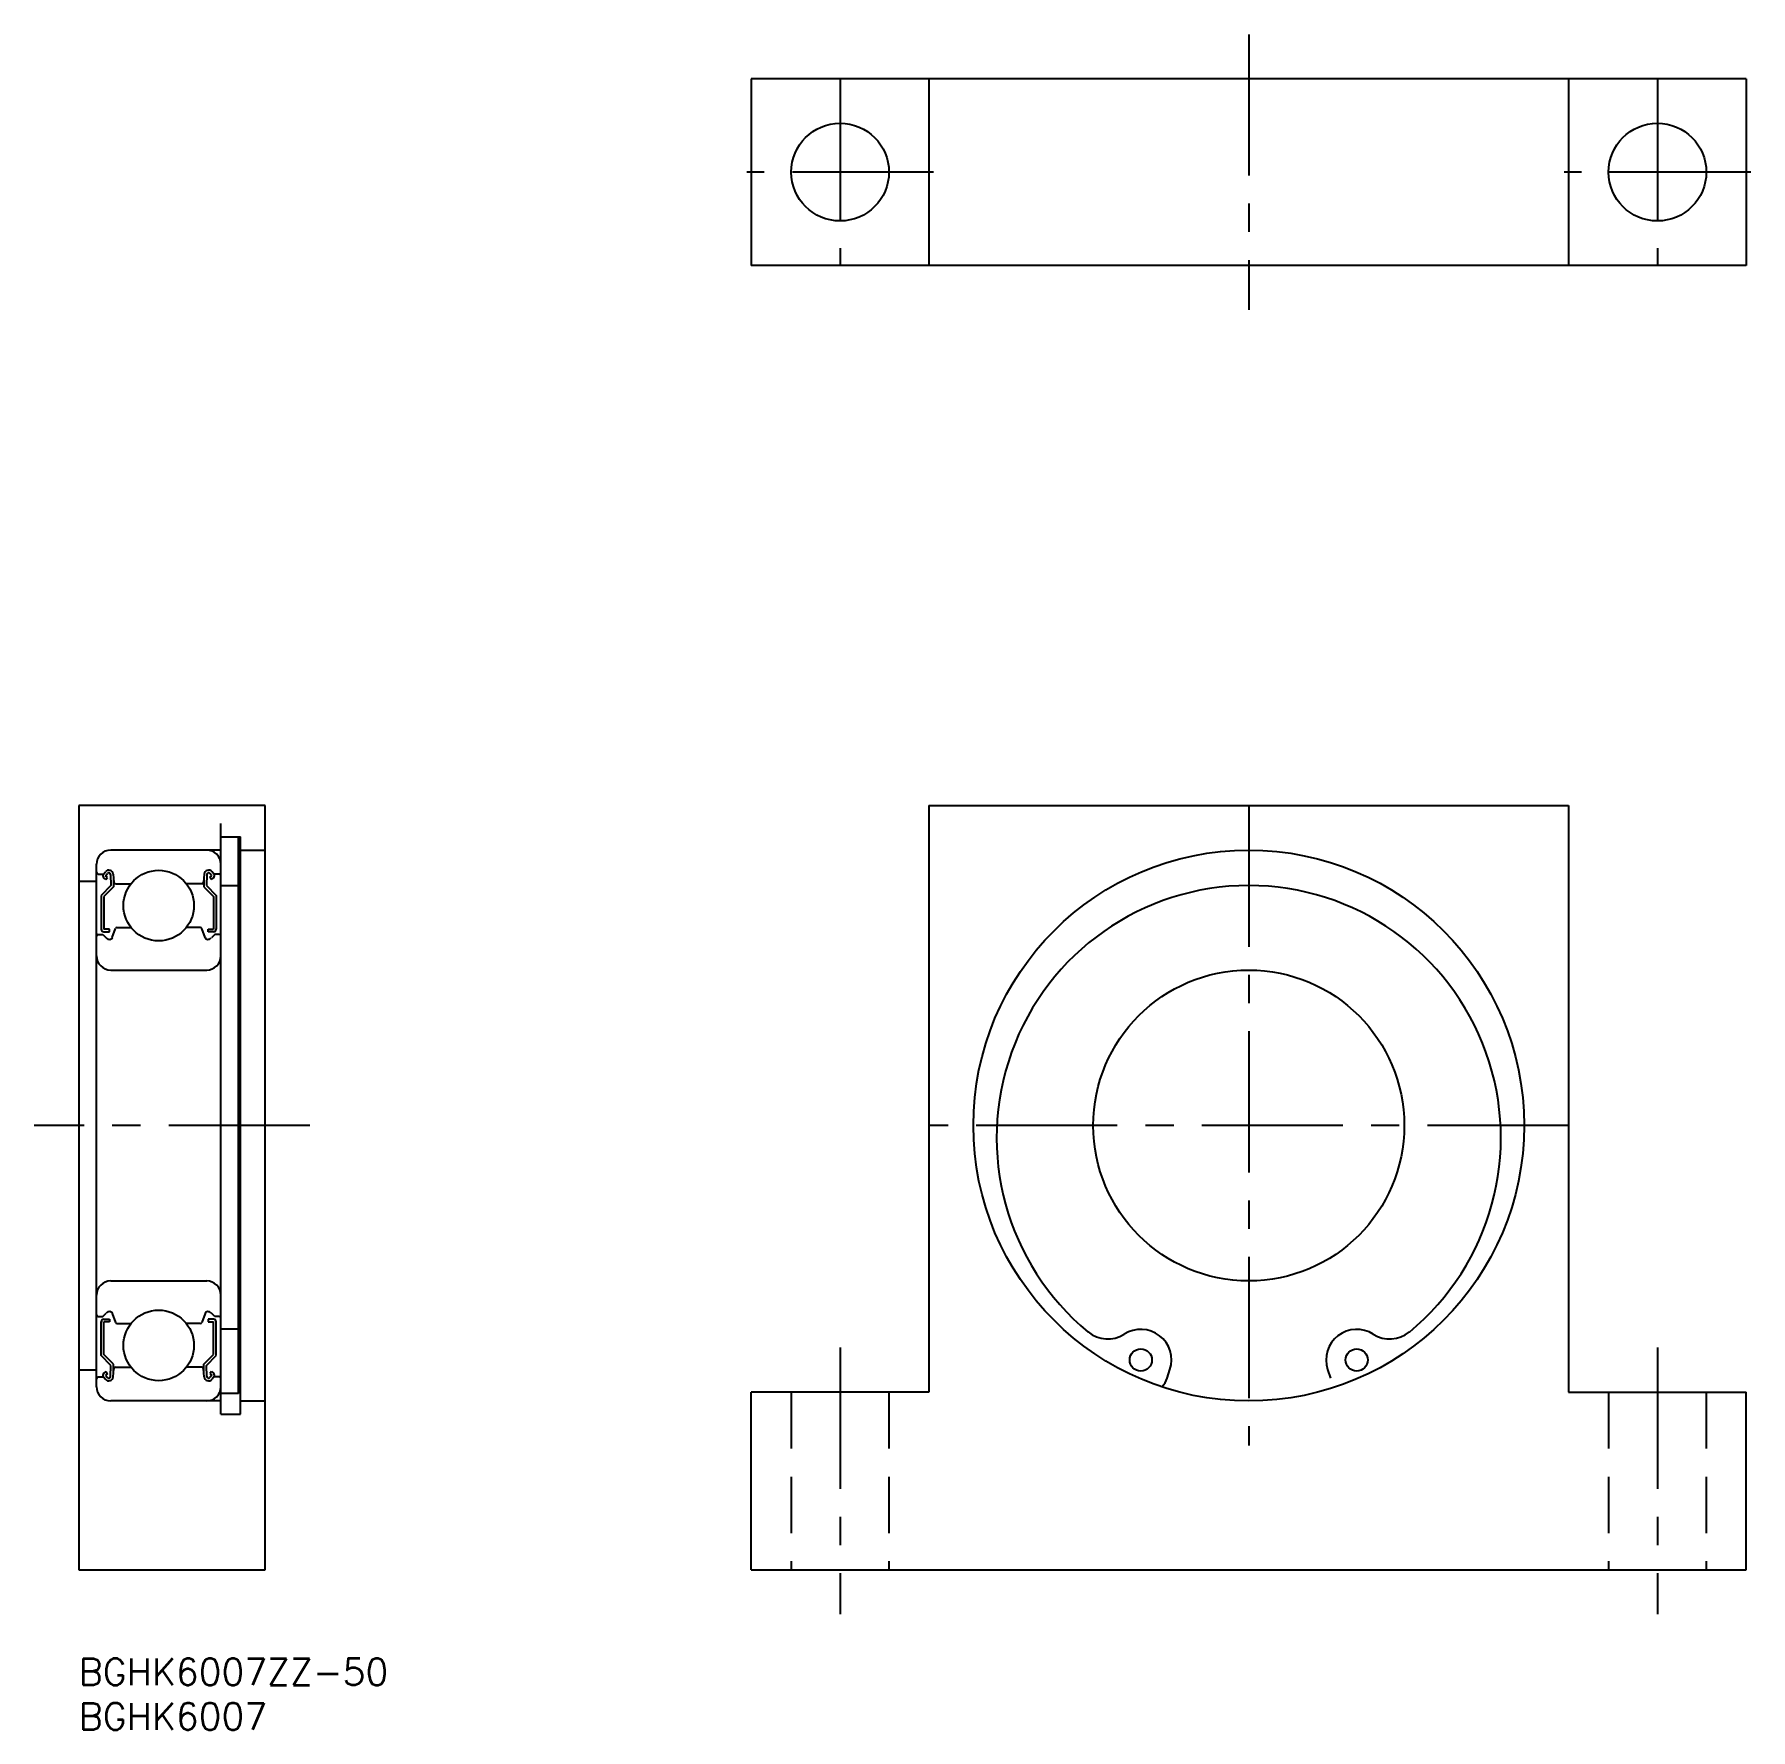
# Model space of a CAD drawing. Extents: x -5 to 188, y -8 to 183.
import ezdxf

# ---------------------------------------------------------------- set-up
doc = ezdxf.new("R2010")
doc.units = 0
doc.header["$LTSCALE"] = 0.5
doc.linetypes.add('CENTER', pattern=[50.8, 31.75, -6.35, 6.35, -6.35])
doc.linetypes.add('DASHED', pattern=[19.05, 12.7, -6.35])
for name, color, linetype in [('MSM_CENTER', 1, 'CENTER'), ('MSM_CONTINUOUS', 7, 'CONTINUOUS'), ('MSM_DASHED', 4, 'DASHED'), ('MSM_PART_NUMBER', 7, 'CONTINUOUS')]:
    doc.layers.add(name, color=color, linetype=linetype)
doc.styles.get("Standard").update_dxf_attribs({"font": 'txt.shx', "height": 3, "bigfont": 'bigfont.shx'})

# ---------------------------------------------------------------- blocks, each defined once
blk = doc.blocks.new('*U5')
at = {"layer": 'MSM_PART_NUMBER'}
blk.add_text('BGHK6007ZZ-50', height=3, dxfattribs=at).set_placement((0, -3))
blk = doc.blocks.new('*U6')
at = {"layer": 'MSM_PART_NUMBER'}
blk.add_text('BGHK6007', height=3, dxfattribs=at).set_placement((0, -8))

msp = doc.modelspace()

# ---------------------------------------------------------------- linework, layer by layer
at = {"layer": 'MSM_CENTER'}
for p, q in [((131.7, 182.81), (131.7, 151.81)), ((85.7, 177.81), (85.7, 156.81)), ((177.7, 177.81), (177.7, 156.81)), ((96.2, 167.31), (75.2, 167.31)), ((188.2, 167.31), (167.2, 167.31)), ((131.7, 96), (131.7, 24)), ((26, 60), (-5, 60)), ((167.7, 60), (95.7, 60)), ((85.7, 35), (85.7, 5)), ((177.7, 35), (177.7, 5))]:
    msp.add_line(p, q, dxfattribs=at)
at = {"layer": 'MSM_CONTINUOUS'}
for p, q in [((75.7, 177.81), (75.7, 156.81)), ((187.7, 177.81), (75.7, 177.81)), ((95.7, 177.81), (95.7, 156.81)), ((167.7, 177.81), (167.7, 156.81)), ((187.7, 177.81), (187.7, 156.81)), ((187.7, 156.81), (75.7, 156.81)), ((21, 96), (0, 96)), ((0, 96), (0, 10)), ((21, 10), (21, 96)), ((95.7, 96), (167.7, 96)), ((95.7, 96), (95.7, 30)), ((167.7, 96), (167.7, 30)), ((16, 27.5), (16, 94)), ((16, 91), (3.6, 91)), ((16, 92.5), (18.2, 92.5)), ((18, 29.82, -0.5), (18, 92.5, -0.5)), ((18.2, 27.5), (18.2, 92.5)), ((18.2, 91), (21, 91)), ((2, 30.6), (2, 89.4)), ((0, 87.5), (2, 87.5)), ((2.2, 88.3), (2.78, 88.3)), ((3.63, 87), (2.53, 85.9)), ((2.78, 88.3), (3, 88.56)), ((3.05, 87.68), (2.82, 87.88)), ((3.01, 88.11), (3.23, 88.36)), ((3.24, 87.91), (3.01, 88.11)), ((3.05, 87.68), (3.24, 87.91)), ((3.58, 88.24), (3.63, 87)), ((3.88, 88.28), (3.96, 87.38)), ((3.93, 87.73), (3.93, 86.88)), ((4.16, 87.2), (5.88, 87.2)), ((13.84, 87.2), (12.12, 87.2)), ((14.12, 88.28), (14.04, 87.38)), ((14.07, 87.73), (14.07, 86.88)), ((14.42, 88.24), (14.37, 87)), ((14.37, 87), (15.47, 85.9)), ((14.76, 87.91), (14.99, 88.11)), ((14.95, 87.68), (14.76, 87.91)), ((14.99, 88.11), (14.77, 88.36)), ((14.95, 87.68), (15.18, 87.88)), ((15.22, 88.3), (15, 88.56)), ((15.8, 88.3), (15.22, 88.3)), ((16, 87), (18, 87)), ((2.53, 85.9), (2.53, 82.1)), ((3.93, 86.88), (2.83, 85.78)), ((2.83, 85.78), (2.83, 82.1)), ((14.07, 86.88), (15.17, 85.78)), ((15.17, 85.78), (15.17, 82.1)), ((15.47, 85.9), (15.47, 82.1)), ((2.2, 81.5), (2.7, 81.5)), ((2.7, 81.5), (3.07, 81.13)), ((3.45, 82.1), (2.83, 82.1)), ((2.83, 81.8), (3.45, 81.8)), ((3.45, 81.8), (3.45, 82.1)), ((3.78, 81.15), (4.15, 82.17)), ((4.34, 82.3), (5.88, 82.3)), ((13.66, 82.3), (12.12, 82.3)), ((14.22, 81.15), (13.85, 82.17)), ((14.55, 82.1), (15.17, 82.1)), ((14.55, 81.8), (14.55, 82.1)), ((15.17, 81.8), (14.55, 81.8)), ((15.3, 81.5), (14.93, 81.13)), ((15.8, 81.5), (15.3, 81.5)), ((3.6, 77.5), (14.4, 77.5)), ((3.6, 42.5), (14.4, 42.5)), ((2.7, 38.5), (3.07, 38.87)), ((3.78, 38.85), (4.15, 37.83)), ((14.22, 38.85), (13.85, 37.83)), ((15.3, 38.5), (14.93, 38.87)), ((2.2, 38.5), (2.7, 38.5)), ((2.53, 34.1), (2.53, 37.9)), ((2.83, 38.2), (3.45, 38.2)), ((2.83, 34.22), (2.83, 37.9)), ((3.45, 37.9), (2.83, 37.9)), ((3.45, 38.2), (3.45, 37.9)), ((4.34, 37.7), (5.88, 37.7)), ((13.66, 37.7), (12.12, 37.7)), ((15.17, 38.2), (14.55, 38.2)), ((14.55, 38.2), (14.55, 37.9)), ((14.55, 37.9), (15.17, 37.9)), ((15.17, 34.22), (15.17, 37.9)), ((15.8, 38.5), (15.3, 38.5)), ((15.47, 34.1), (15.47, 37.9)), ((18, 37.06), (16, 37.06)), ((3.63, 33), (2.53, 34.1)), ((3.93, 33.12), (2.83, 34.22)), ((3.58, 31.76), (3.63, 33)), ((3.93, 32.27), (3.93, 33.12)), ((14.07, 33.12), (15.17, 34.22)), ((14.07, 32.27), (14.07, 33.12)), ((14.37, 33), (15.47, 34.1)), ((14.42, 31.76), (14.37, 33)), ((0, 32.5), (2, 32.5)), ((2.2, 31.7), (2.78, 31.7)), ((2.78, 31.7), (3, 31.44)), ((3.05, 32.32), (2.82, 32.12)), ((3.24, 32.09), (3.01, 31.89)), ((3.01, 31.89), (3.23, 31.64)), ((3.05, 32.32), (3.24, 32.09)), ((3.88, 31.72), (3.96, 32.62)), ((4.16, 32.8), (5.88, 32.8)), ((13.84, 32.8), (12.12, 32.8)), ((14.12, 31.72), (14.04, 32.62)), ((14.95, 32.32), (14.76, 32.09)), ((14.76, 32.09), (14.99, 31.89)), ((14.99, 31.89), (14.77, 31.64)), ((14.95, 32.32), (15.18, 32.12)), ((15.22, 31.7), (15, 31.44)), ((15.8, 31.7), (15.22, 31.7)), ((122.51, 31.55), (122.83, 32.55)), ((140.57, 32.55), (140.89, 31.55)), ((16, 29), (3.6, 29)), ((18, 29.82), (16, 29.82)), ((18.2, 29), (21, 29)), ((75.7, 10), (75.7, 30)), ((95.7, 30), (75.7, 30)), ((167.7, 30), (187.7, 30)), ((187.7, 10), (187.7, 30)), ((16, 27.5), (18.2, 27.5)), ((0, 10), (21, 10)), ((75.7, 10), (187.7, 10))]:
    msp.add_line(p, q, dxfattribs=at)
for centre, radius in [((85.7, 167.31), 5.5), ((177.7, 167.31), 5.5), ((131.7, 60), 31), ((9, 84.75), 3.97), ((131.7, 60), 17.5), ((9, 35.25), 3.97), ((119.55, 33.61), 1.25), ((143.85, 33.61), 1.25)]:
    msp.add_circle(centre, radius, dxfattribs=at)
for centre, radius, start, end in [((3.6, 89.4), 1.6, 90, 180), ((14.4, 89.4), 1.6, 0, 90), ((2.2, 88.5), 0.2, 180, 270), ((3.01, 88.11), 0.3, 139.9098, 229.9963), ((3.38, 88.24), 0.5, 4.9871, 139.9098), ((3.38, 88.24), 0.2, 2.3754, 139.9922), ((4.16, 87.4), 0.2, 184.987, 270), ((13.84, 87.4), 0.2, 270, 355.0129), ((14.62, 88.24), 0.5, 40.0902, 175.0129), ((14.62, 88.24), 0.2, 40.0078, 177.6246), ((14.99, 88.11), 0.3, 310.0037, 40.0902), ((15.8, 88.5), 0.2, 270, 0), ((131.7, 58.63), 28.38, 309.5855, 230.4145), ((2.2, 81.3), 0.2, 90, 180), ((2.83, 82.1), 0.3, 180, 270), ((3.5, 81.25), 0.3, 265.5374, 340.0299), ((4.34, 82.1), 0.2, 90, 160.0299), ((13.66, 82.1), 0.2, 19.9701, 90), ((14.5, 81.25), 0.3, 199.9701, 274.4626), ((15.17, 82.1), 0.3, 270, 0), ((15.8, 81.3), 0.2, 0, 90), ((3.5, 81.55), 0.6, 225, 272.8048), ((14.5, 81.55), 0.6, 267.1952, 315), ((3.6, 79.1), 1.6, 180, 270), ((14.4, 79.1), 1.6, 270, 0), ((3.6, 40.9), 1.6, 90, 180), ((14.4, 40.9), 1.6, 0, 90), ((2.2, 38.7), 0.2, 180, 270), ((3.5, 38.45), 0.6, 87.1952, 135), ((3.5, 38.75), 0.3, 19.9701, 94.4626), ((14.5, 38.75), 0.3, 85.5374, 160.0299), ((14.5, 38.45), 0.6, 45, 92.8048), ((15.8, 38.7), 0.2, 270, 0), ((2.83, 37.9), 0.3, 90, 180), ((4.34, 37.9), 0.2, 199.9701, 270), ((13.66, 37.9), 0.2, 270, 340.0299), ((15.17, 37.9), 0.3, 0, 90), ((115.82, 39.42), 3.45, 230.4145, 302.7519), ((119.55, 33.61), 3.45, 342.0968, 122.7519), ((143.85, 33.61), 3.45, 57.2481, 197.9032), ((147.58, 39.42), 3.45, 237.2481, 309.5855), ((2.2, 31.5), 0.2, 90, 180), ((3.01, 31.89), 0.3, 130.0037, 220.0902), ((3.38, 31.76), 0.5, 220.0902, 355.0129), ((3.38, 31.76), 0.2, 220.0078, 357.6246), ((4.16, 32.6), 0.2, 90, 175.013), ((13.84, 32.6), 0.2, 4.987, 90), ((14.62, 31.76), 0.5, 184.9871, 319.9098), ((14.62, 31.76), 0.2, 182.3754, 319.9922), ((14.99, 31.89), 0.3, 319.9098, 49.9963), ((15.8, 31.5), 0.2, 0, 90), ((120.13, 32.32), 2.5, 315.909, 342.0968), ((3.6, 30.6), 1.6, 180, 270), ((14.4, 30.6), 1.6, 270, 0)]:
    msp.add_arc(centre, radius, start, end, dxfattribs=at)
at = {"layer": 'MSM_DASHED'}
for p, q in [((80.2, 30), (80.2, 10)), ((91.2, 30), (91.2, 10)), ((172.2, 30), (172.2, 10)), ((183.2, 30), (183.2, 10))]:
    msp.add_line(p, q, dxfattribs=at)

# ---------------------------------------------------------------- block references
at = {"layer": 'MSM_CONTINUOUS'}
for name in ['*U5', '*U6']:
    msp.add_blockref(name, (0, 0), dxfattribs=at)

doc.saveas('drawing.dxf')
